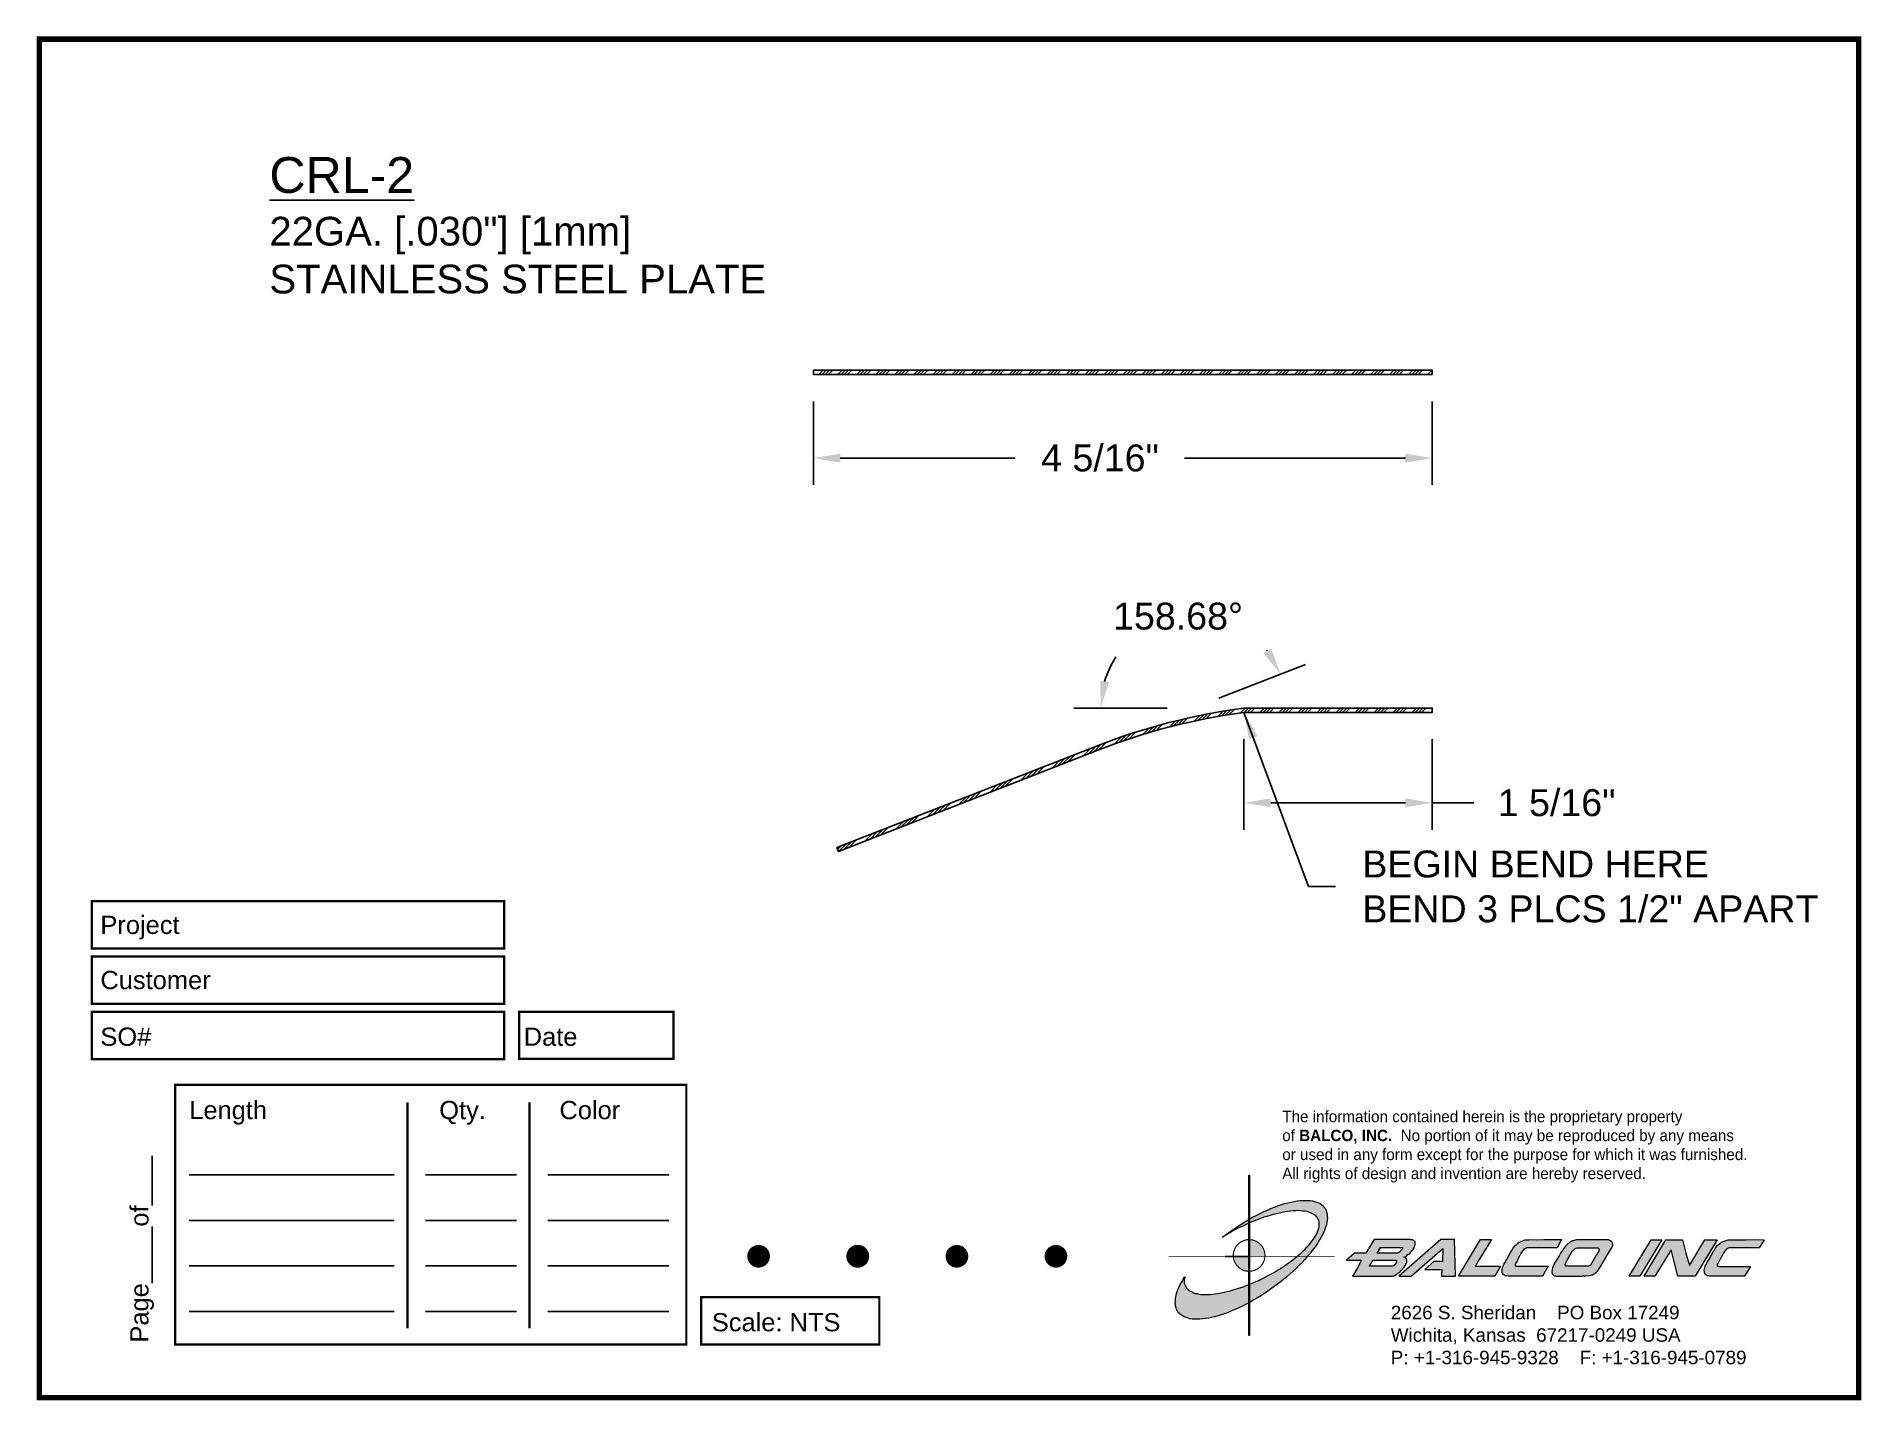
# Paper-space layout 'Breakout' of a CAD drawing. Header units: inches. Extents: x 0 to 10, y 0 to 7.5.
# The model-space entities are those that its viewports show. They can reach past a viewport. Long polylines and large blocks are cut down to what shows.
import ezdxf

# ---------------------------------------------------------------- set-up
doc = ezdxf.new("R2010")
doc.units = ezdxf.units.IN
doc.header["$MEASUREMENT"] = 0
for name, color, linetype in [('Border', 7, 'Continuous'), ('Dimensions', 3, 'Continuous'), ('Metals', 7, 'Continuous'), ('Text', 2, 'Continuous')]:
    doc.layers.add(name, color=color, linetype=linetype)
doc.styles.add('Arial', font='arial.ttf')
doc.styles.add('Copyright', font='ERASDEMI.TTF')
doc.dimstyles.new('Arial', dxfattribs={"dimtxt": 0.1875, "dimasz": 0.1875, "dimexe": 0.1875, "dimexo": 0.1875, "dimgap": 0.1875, "dimtad": 0, "dimtih": 1, "dimtoh": 1, "dimdec": 4, "dimzin": 0, "dimdsep": 46, "dimlunit": 4, "dimtxsty": 'Arial', "dimcen": 0.09, "dimadec": 0, "dimazin": 0, "dimtfac": 1, "dimtdec": 4, "dimtofl": 0, "dimtmove": 0, "dimatfit": 3, "dimfxl": 0, "dimfrac": 2, "dimtolj": 1, "dimtzin": 0, "dimarcsym": 0})

# ---------------------------------------------------------------- blocks, each defined once
blk = doc.blocks.new('CADlogo')
h = blk.add_hatch(color=256)
h.paths.add_polyline_path([(0.918, 1.81), (0.909, 1.81), (0.909, 1.322), (0.918, 1.327)])
h.paths.add_polyline_path([(0.918, 1.285), (0.909, 1.281), (0.909, 1.1), (0.918, 1.1)])
h.paths.add_polyline_path([(0.918, 0.917), (0.909, 0.917), (0.909, 0.762), (0.909, 0.753), (0.91, 0.753), (0.918, 0.753)])
h.paths.add_polyline_path([(0.918, 1.091), (0.918, 1.1), (0.91, 1.1), (0.909, 1.1), (0.909, 0.917), (0.918, 0.917), (0.918, 0.919), (0.915, 0.919)])
h.paths.add_polyline_path([(0.918, 0.412), (0.909, 0.407), (0.909, 0.049), (0.918, 0.049)])
h.paths.add_polyline_path([(0.918, 0.753), (0.909, 0.753), (0.909, 0.606), (0.918, 0.609)])
h.paths.add_polyline_path([(0.918, 0.609), (0.909, 0.606), (0.909, 0.407), (0.918, 0.412)])
h.paths.add_polyline_path([(0.918, 1.327), (0.909, 1.322), (0.909, 1.281), (0.918, 1.285)])
h = blk.add_hatch(color=175)
h.paths.add_polyline_path([(0.574, 0.51), (0.543, 0.506), (0.514, 0.502), (0.487, 0.499), (0.459, 0.499), (0.432, 0.497), (0.406, 0.499), (0.382, 0.5), (0.36, 0.502), (0.338, 0.508), (0.318, 0.511), (0.298, 0.519), (0.282, 0.526), (0.265, 0.533), (0.252, 0.543), (0.24, 0.553), (0.234, 0.559), (0.229, 0.564), (0.22, 0.577), (0.212, 0.592), (0.205, 0.607), (0.203, 0.616), (0.201, 0.627), (0.199, 0.643), (0.201, 0.66), (0.201, 0.671), (0.205, 0.682), (0.207, 0.694), (0.19, 0.667), (0.176, 0.641), (0.161, 0.616), (0.148, 0.59), (0.137, 0.566), (0.128, 0.543), (0.119, 0.519), (0.113, 0.495), (0.108, 0.473), (0.104, 0.451), (0.103, 0.44), (0.103, 0.429), (0.101, 0.409), (0.103, 0.391), (0.104, 0.38), (0.106, 0.371), (0.11, 0.352), (0.115, 0.336), (0.124, 0.318), (0.13, 0.31), (0.135, 0.301), (0.143, 0.294), (0.15, 0.286), (0.165, 0.274), (0.181, 0.263), (0.199, 0.254), (0.22, 0.244), (0.242, 0.237), (0.263, 0.232), (0.289, 0.228), (0.315, 0.226), (0.342, 0.226), (0.371, 0.226), (0.402, 0.23), (0.434, 0.233), (0.467, 0.239), (0.499, 0.246), (0.534, 0.254), (0.571, 0.263), (0.606, 0.275), (0.644, 0.286), (0.682, 0.301), (0.721, 0.318), (0.759, 0.334), (0.799, 0.352), (0.841, 0.371), (0.882, 0.393), (0.909, 0.407), (0.909, 0.606), (0.884, 0.596), (0.847, 0.583), (0.81, 0.57), (0.774, 0.559), (0.739, 0.548), (0.704, 0.537), (0.671, 0.53), (0.638, 0.522), (0.606, 0.515)])
h.paths.add_polyline_path([(1.18, 0.738), (1.109, 0.698), (1.034, 0.661), (0.957, 0.627), (0.918, 0.609), (0.918, 0.412), (0.924, 0.414), (0.964, 0.438), (1.006, 0.462), (1.05, 0.489), (1.092, 0.517), (1.134, 0.544), (1.174, 0.574), (1.215, 0.603), (1.253, 0.634), (1.291, 0.663), (1.328, 0.694), (1.365, 0.725), (1.399, 0.757), (1.432, 0.788), (1.463, 0.819), (1.494, 0.85), (1.524, 0.883), (1.554, 0.917), (1.44, 0.917), (1.429, 0.908), (1.401, 0.886), (1.374, 0.864), (1.343, 0.842), (1.312, 0.822), (1.28, 0.8), (1.248, 0.778), (1.215, 0.758)])
h.paths.add_polyline_path([(1.769, 1.382), (1.767, 1.393), (1.763, 1.404), (1.758, 1.422), (1.749, 1.441), (1.743, 1.45), (1.738, 1.457), (1.73, 1.464), (1.725, 1.472), (1.709, 1.485), (1.692, 1.496), (1.674, 1.506), (1.654, 1.514), (1.632, 1.521), (1.61, 1.527), (1.584, 1.53), (1.559, 1.532), (1.531, 1.532), (1.502, 1.532), (1.471, 1.53), (1.44, 1.527), (1.407, 1.521), (1.374, 1.514), (1.339, 1.505), (1.304, 1.496), (1.268, 1.485), (1.229, 1.472), (1.191, 1.457), (1.152, 1.442), (1.114, 1.426), (1.074, 1.408), (1.034, 1.388), (0.991, 1.367), (0.951, 1.346), (0.918, 1.327), (0.918, 1.285), (0.926, 1.289), (0.964, 1.305), (1.001, 1.32), (1.037, 1.333), (1.074, 1.346), (1.109, 1.356), (1.143, 1.367), (1.178, 1.378), (1.213, 1.386), (1.246, 1.393), (1.277, 1.4), (1.31, 1.406), (1.339, 1.41), (1.368, 1.413), (1.398, 1.417), (1.425, 1.417), (1.452, 1.419), (1.476, 1.417), (1.502, 1.415), (1.524, 1.413), (1.546, 1.408), (1.566, 1.404), (1.584, 1.397), (1.602, 1.389), (1.617, 1.382), (1.632, 1.373), (1.644, 1.362), (1.65, 1.356), (1.655, 1.351), (1.665, 1.338), (1.672, 1.325), (1.677, 1.309), (1.681, 1.294), (1.683, 1.278), (1.683, 1.261), (1.683, 1.252), (1.681, 1.243), (1.677, 1.225), (1.672, 1.207), (1.665, 1.186), (1.655, 1.166), (1.644, 1.146), (1.632, 1.126), (1.619, 1.106), (1.602, 1.084), (1.586, 1.062), (1.568, 1.04), (1.548, 1.018), (1.527, 0.996), (1.504, 0.974), (1.48, 0.952), (1.456, 0.93), (1.44, 0.917), (1.554, 0.917), (1.579, 0.945), (1.602, 0.976), (1.626, 1.007), (1.648, 1.038), (1.668, 1.067), (1.687, 1.097), (1.703, 1.128), (1.719, 1.155), (1.732, 1.185), (1.743, 1.212), (1.752, 1.239), (1.758, 1.252), (1.762, 1.265), (1.767, 1.291), (1.771, 1.314), (1.771, 1.327), (1.773, 1.338), (1.771, 1.362), (1.771, 1.373)])
h.paths.add_polyline_path([(0.867, 1.296), (0.825, 1.271), (0.781, 1.243), (0.741, 1.214), (0.701, 1.186), (0.66, 1.157), (0.622, 1.128), (0.675, 1.161), (0.732, 1.194), (0.79, 1.225), (0.82, 1.239), (0.851, 1.254), (0.909, 1.281), (0.909, 1.322)])
h = blk.add_hatch(color=256)
h.paths.add_polyline_path([(1.074, 0.991), (1.07, 1.001), (1.065, 1.011), (1.059, 1.021), (1.053, 1.03), (1.046, 1.038), (1.039, 1.047), (1.031, 1.054), (1.022, 1.062), (1.014, 1.068), (1.004, 1.074), (0.995, 1.08), (0.985, 1.085), (0.975, 1.089), (0.964, 1.093), (0.954, 1.096), (0.943, 1.098), (0.932, 1.099), (0.921, 1.1), (0.918, 1.1), (0.918, 0.917), (0.94, 0.917), (1.086, 0.917), (1.087, 0.927), (1.086, 0.938), (1.085, 0.949), (1.083, 0.96), (1.081, 0.97), (1.078, 0.981)])
h.paths.add_polyline_path([(0.909, 0.917), (0.739, 0.917), (0.74, 0.91), (0.741, 0.899), (0.743, 0.888), (0.746, 0.878), (0.75, 0.867), (0.754, 0.857), (0.758, 0.847), (0.764, 0.837), (0.77, 0.828), (0.776, 0.819), (0.783, 0.811), (0.791, 0.803), (0.799, 0.795), (0.808, 0.788), (0.817, 0.782), (0.826, 0.776), (0.836, 0.771), (0.846, 0.766), (0.856, 0.762), (0.867, 0.759), (0.877, 0.757), (0.888, 0.755), (0.899, 0.753), (0.909, 0.753)])
h.paths.add_polyline_path([(0.918, 1.1), (0.91, 1.1), (0.909, 1.1), (0.909, 0.917), (0.918, 0.917)])
h = blk.add_hatch(color=256)
h.paths.add_polyline_path([(2.148, 0.874), (2.098, 0.784), (2.049, 0.7), (2.484, 0.7), (2.491, 0.702), (2.501, 0.703), (2.508, 0.705), (2.512, 0.707), (2.517, 0.711), (2.532, 0.72), (2.546, 0.729), (2.554, 0.735), (2.563, 0.74), (2.572, 0.747), (2.581, 0.757), (2.59, 0.768), (2.599, 0.777), (2.616, 0.799), (2.623, 0.811), (2.63, 0.822), (2.636, 0.833), (2.641, 0.844), (2.645, 0.855), (2.647, 0.864), (2.647, 0.879), (2.645, 0.883), (2.641, 0.886), (2.638, 0.892), (2.629, 0.899), (2.619, 0.905), (2.612, 0.91), (2.64, 0.921), (2.658, 0.936), (2.669, 0.943), (2.678, 0.95), (2.694, 0.967), (2.702, 0.976), (2.709, 0.985), (2.716, 0.994), (2.722, 1.005), (2.727, 1.014), (2.731, 1.025), (2.735, 1.038), (2.736, 1.049), (2.738, 1.062), (2.738, 1.073), (2.733, 1.082), (2.727, 1.088), (2.72, 1.093), (2.713, 1.097), (2.704, 1.099), (2.694, 1.1), (2.685, 1.102), (2.674, 1.102), (2.285, 1.102), (2.195, 0.952), (2.069, 0.952), (1.981, 0.874)])
h.paths.add_polyline_path([(2.274, 0.874), (2.53, 0.874), (2.534, 0.865), (2.532, 0.852), (2.524, 0.841), (2.515, 0.828), (2.505, 0.815), (2.493, 0.81), (2.49, 0.808), (2.235, 0.808)], flags=16)
h.paths.add_polyline_path([(2.321, 0.952), (2.356, 1.014), (2.587, 1.014), (2.592, 1.014), (2.597, 1.014), (2.597, 1.003), (2.59, 0.991), (2.583, 0.98), (2.569, 0.966), (2.555, 0.958), (2.546, 0.952), (2.535, 0.952)], flags=16)
h.paths.add_polyline_path([(3.04, 1.002), (3.036, 0.859), (2.941, 0.859), (2.844, 0.773), (3.031, 0.773), (3.027, 0.7), (3.181, 0.7), (3.168, 1.102), (3.02, 1.102), (2.557, 0.7), (2.694, 0.7)])
h.paths.add_polyline_path([(3.214, 0.7), (3.611, 0.7), (3.675, 0.808), (3.397, 0.808), (3.441, 0.881), (3.483, 0.952), (3.574, 1.102), (3.454, 1.102)])
h.paths.add_polyline_path([(3.788, 0.965), (3.766, 0.927), (3.743, 0.885), (3.721, 0.846), (3.71, 0.83), (3.702, 0.811), (3.697, 0.795), (3.693, 0.778), (3.691, 0.769), (3.691, 0.76), (3.691, 0.749), (3.693, 0.74), (3.7, 0.727), (3.708, 0.716), (3.711, 0.714), (3.724, 0.705), (3.733, 0.702), (3.744, 0.702), (3.757, 0.7), (3.774, 0.7), (4.134, 0.7), (4.196, 0.808), (3.854, 0.808), (3.841, 0.808), (3.833, 0.816), (3.836, 0.826), (3.843, 0.841), (3.856, 0.864), (3.869, 0.892), (3.883, 0.921), (3.898, 0.949), (3.914, 0.972), (3.924, 0.983), (3.931, 0.992), (3.943, 1.002), (3.954, 1.008), (3.969, 1.011), (4.297, 1.011), (4.346, 1.102), (4.238, 1.102), (4.15, 1.102), (4.075, 1.1), (3.997, 1.102), (3.982, 1.1), (3.968, 1.1), (3.955, 1.099), (3.942, 1.097), (3.92, 1.089), (3.9, 1.082), (3.889, 1.078), (3.88, 1.073), (3.863, 1.062), (3.849, 1.049), (3.834, 1.035), (3.821, 1.018), (3.81, 1.002), (3.799, 0.983)])
h.paths.add_polyline_path([(4.509, 1.097), (4.496, 1.095), (4.485, 1.093), (4.476, 1.089), (4.465, 1.086), (4.447, 1.077), (4.43, 1.066), (4.421, 1.06), (4.414, 1.055), (4.399, 1.04), (4.386, 1.025), (4.372, 1.011), (4.361, 0.994), (4.35, 0.976), (4.337, 0.96), (4.317, 0.923), (4.297, 0.888), (4.275, 0.855), (4.26, 0.828), (4.255, 0.813), (4.247, 0.799), (4.244, 0.784), (4.242, 0.777), (4.24, 0.769), (4.238, 0.753), (4.238, 0.735), (4.246, 0.722), (4.251, 0.714), (4.253, 0.713), (4.257, 0.711), (4.262, 0.705), (4.269, 0.703), (4.278, 0.702), (4.289, 0.7), (4.564, 0.7), (4.571, 0.7), (4.584, 0.702), (4.613, 0.703), (4.648, 0.707), (4.664, 0.709), (4.677, 0.713), (4.686, 0.716), (4.694, 0.722), (4.705, 0.727), (4.717, 0.735), (4.73, 0.744), (4.741, 0.755), (4.752, 0.769), (4.781, 0.815), (4.833, 0.903), (4.906, 1.025), (4.908, 1.035), (4.908, 1.046), (4.906, 1.051), (4.906, 1.057), (4.9, 1.069), (4.893, 1.08), (4.889, 1.082), (4.888, 1.086), (4.88, 1.089), (4.873, 1.093), (4.866, 1.097), (4.856, 1.1), (4.846, 1.1), (4.844, 1.1), (4.73, 1.1), (4.626, 1.1), (4.58, 1.1), (4.542, 1.099), (4.524, 1.099)])
h.paths.add_polyline_path([(4.527, 1.011), (4.54, 1.011), (4.745, 1.011), (4.752, 1.003), (4.758, 0.998), (4.758, 0.985), (4.756, 0.98), (4.754, 0.974), (4.749, 0.965), (4.743, 0.956), (4.734, 0.941), (4.663, 0.821), (4.648, 0.812), (4.639, 0.81), (4.633, 0.808), (4.622, 0.808), (4.61, 0.808), (4.416, 0.808), (4.398, 0.808), (4.39, 0.813), (4.387, 0.813), (4.385, 0.819), (4.378, 0.825), (4.385, 0.832), (4.408, 0.877), (4.428, 0.914), (4.447, 0.945), (4.454, 0.96), (4.461, 0.971), (4.474, 0.986), (4.487, 0.996), (4.496, 1.002), (4.508, 1.009), (4.516, 1.009)], flags=16)
h.paths.add_polyline_path([(5.089, 0.698), (5.206, 0.698), (5.445, 1.1), (5.33, 1.099)])
h.paths.add_polyline_path([(5.489, 1.099), (5.252, 0.698), (5.37, 0.698), (5.548, 0.987), (5.621, 0.698), (5.811, 0.698), (6.055, 1.099), (5.919, 1.1), (5.749, 0.817), (5.709, 0.954), (5.691, 1.024), (5.672, 1.099)])
h.paths.add_polyline_path([(6.086, 1.06), (6.069, 1.047), (6.056, 1.035), (6.044, 1.018), (6.031, 1.002), (6.02, 0.983), (6.009, 0.965), (5.987, 0.925), (5.965, 0.885), (5.941, 0.846), (5.932, 0.828), (5.923, 0.811), (5.917, 0.795), (5.914, 0.778), (5.912, 0.769), (5.912, 0.758), (5.914, 0.749), (5.916, 0.738), (5.921, 0.725), (5.928, 0.716), (5.936, 0.709), (5.945, 0.705), (5.954, 0.702), (5.965, 0.7), (5.98, 0.7), (5.994, 0.7), (6.355, 0.7), (6.419, 0.806), (6.073, 0.806), (6.056, 0.811), (6.056, 0.821), (6.056, 0.826), (6.064, 0.841), (6.077, 0.864), (6.089, 0.892), (6.104, 0.919), (6.119, 0.947), (6.135, 0.972), (6.144, 0.983), (6.153, 0.992), (6.163, 1), (6.166, 1.003), (6.172, 1.005), (6.178, 1.008), (6.19, 1.011), (6.517, 1.011), (6.569, 1.1), (6.459, 1.102), (6.373, 1.1), (6.296, 1.1), (6.217, 1.1), (6.203, 1.1), (6.19, 1.099), (6.175, 1.099), (6.164, 1.095), (6.141, 1.089), (6.12, 1.082), (6.111, 1.077), (6.102, 1.073)])
blk.add_hatch(color=256).paths.add_polyline_path([(0.918, 0.609), (0.909, 0.606), (0.909, 0.407), (0.918, 0.412)])
for q in [(0.65, 0.917), (0.909, 0.648)]:
    blk.add_line((0.909, 0.917), q)
at = {"color": 7, "lineweight": 0}
for points in [[(0.909, 1.81), (0.918, 1.81), (0.918, 0.049), (0.909, 0.049), (0.909, 1.81)], [(2.738, 1.073), (2.733, 1.082), (2.727, 1.088), (2.72, 1.093), (2.713, 1.097), (2.704, 1.099), (2.694, 1.1), (2.685, 1.102), (2.674, 1.102), (2.285, 1.102), (2.195, 0.952), (2.069, 0.952), (1.981, 0.874), (2.148, 0.874), (2.098, 0.784), (2.049, 0.7), (2.484, 0.7), (2.491, 0.702), (2.501, 0.703), (2.508, 0.705), (2.512, 0.707), (2.517, 0.711), (2.532, 0.72), (2.546, 0.729), (2.554, 0.735), (2.563, 0.74), (2.572, 0.747), (2.581, 0.757), (2.59, 0.768), (2.599, 0.777), (2.616, 0.799), (2.623, 0.811), (2.63, 0.822), (2.636, 0.833), (2.641, 0.844), (2.645, 0.855), (2.647, 0.864), (2.647, 0.874), (2.647, 0.879), (2.645, 0.883), (2.641, 0.886), (2.638, 0.892), (2.629, 0.899), (2.619, 0.905), (2.612, 0.91), (2.64, 0.921), (2.658, 0.936), (2.669, 0.943), (2.678, 0.95), (2.694, 0.967), (2.702, 0.976), (2.709, 0.985), (2.716, 0.994), (2.722, 1.005), (2.727, 1.014), (2.731, 1.025), (2.735, 1.038), (2.736, 1.049), (2.738, 1.062), (2.738, 1.073), (2.738, 1.073)], [(2.587, 0.985), (2.583, 0.98), (2.572, 0.969), (2.565, 0.963), (2.555, 0.958), (2.546, 0.952), (2.535, 0.952), (2.321, 0.952), (2.356, 1.014), (2.587, 1.014), (2.592, 1.014), (2.594, 1.014), (2.596, 1.013), (2.597, 1.011), (2.597, 1.005), (2.596, 1), (2.59, 0.991), (2.587, 0.985), (2.587, 0.985)], [(3.027, 0.7), (3.181, 0.7), (3.168, 1.102), (3.02, 1.102), (2.557, 0.7), (2.694, 0.7), (3.04, 1.002), (3.036, 0.859), (3.038, 0.859), (2.941, 0.859), (2.844, 0.773), (3.031, 0.773), (3.027, 0.7), (3.027, 0.7)], [(3.214, 0.7), (3.454, 1.102), (3.574, 1.102), (3.483, 0.952), (3.441, 0.881), (3.397, 0.808), (3.675, 0.808), (3.611, 0.7), (3.214, 0.7), (3.214, 0.7)], [(3.969, 1.011), (3.96, 1.009), (3.955, 1.007), (3.949, 1.005), (3.946, 1.003), (3.94, 1), (3.931, 0.992), (3.924, 0.983), (3.914, 0.972), (3.898, 0.949), (3.883, 0.921), (3.869, 0.892), (3.856, 0.864), (3.843, 0.841), (3.836, 0.826), (3.834, 0.821), (3.834, 0.817), (3.836, 0.813), (3.839, 0.81), (3.847, 0.808), (3.854, 0.808), (4.196, 0.808), (4.134, 0.7), (3.774, 0.7), (3.757, 0.7), (3.744, 0.702), (3.733, 0.702), (3.724, 0.705), (3.715, 0.711), (3.711, 0.713), (3.708, 0.716), (3.7, 0.727), (3.693, 0.74), (3.691, 0.749), (3.691, 0.76), (3.691, 0.769), (3.693, 0.778), (3.697, 0.795), (3.702, 0.811), (3.71, 0.83), (3.721, 0.846), (3.743, 0.885), (3.766, 0.927), (3.788, 0.965), (3.799, 0.983), (3.81, 1.002), (3.821, 1.018), (3.834, 1.035), (3.849, 1.049), (3.863, 1.062), (3.88, 1.073), (3.889, 1.078), (3.9, 1.082), (3.92, 1.089), (3.942, 1.097), (3.955, 1.099), (3.968, 1.1), (3.982, 1.1), (3.997, 1.102), (4.075, 1.1), (4.15, 1.102), (4.238, 1.102), (4.346, 1.102), (4.297, 1.011), (3.969, 1.011), (3.969, 1.011)], [(4.846, 1.1), (4.844, 1.1), (4.73, 1.1), (4.626, 1.1), (4.58, 1.1), (4.542, 1.099), (4.524, 1.099), (4.509, 1.097), (4.496, 1.095), (4.485, 1.093), (4.476, 1.089), (4.465, 1.086), (4.447, 1.077), (4.43, 1.066), (4.421, 1.06), (4.414, 1.055), (4.399, 1.04), (4.386, 1.025), (4.372, 1.011), (4.361, 0.994), (4.35, 0.976), (4.337, 0.96), (4.317, 0.923), (4.297, 0.888), (4.275, 0.855), (4.26, 0.828), (4.255, 0.813), (4.247, 0.799), (4.244, 0.784), (4.242, 0.777), (4.24, 0.769), (4.238, 0.753), (4.238, 0.735), (4.246, 0.722), (4.251, 0.714), (4.253, 0.713), (4.257, 0.711), (4.262, 0.705), (4.269, 0.703), (4.278, 0.702), (4.289, 0.7), (4.564, 0.7), (4.571, 0.7), (4.584, 0.702), (4.613, 0.703), (4.648, 0.707), (4.664, 0.709), (4.677, 0.713), (4.686, 0.716), (4.694, 0.722), (4.705, 0.727), (4.717, 0.735), (4.73, 0.744), (4.741, 0.755), (4.752, 0.769), (4.781, 0.815), (4.833, 0.903), (4.906, 1.025), (4.908, 1.035), (4.908, 1.046), (4.906, 1.051), (4.906, 1.057), (4.9, 1.069), (4.897, 1.075), (4.893, 1.08), (4.889, 1.082), (4.888, 1.086), (4.88, 1.089), (4.873, 1.093), (4.866, 1.097), (4.856, 1.1), (4.846, 1.1), (4.846, 1.1)], [(4.734, 0.941), (4.663, 0.821), (4.653, 0.815), (4.646, 0.811), (4.639, 0.81), (4.633, 0.808), (4.622, 0.808), (4.61, 0.808), (4.416, 0.808), (4.403, 0.808), (4.396, 0.81), (4.39, 0.813), (4.388, 0.813), (4.386, 0.815), (4.385, 0.819), (4.383, 0.821), (4.383, 0.826), (4.383, 0.83), (4.385, 0.832), (4.408, 0.877), (4.428, 0.914), (4.447, 0.945), (4.454, 0.96), (4.461, 0.971), (4.471, 0.982), (4.478, 0.989), (4.487, 0.996), (4.496, 1.002), (4.505, 1.007), (4.511, 1.009), (4.516, 1.009), (4.527, 1.011), (4.54, 1.011), (4.743, 1.011), (4.749, 1.007), (4.752, 1.003), (4.756, 1), (4.758, 0.994), (4.758, 0.985), (4.756, 0.98), (4.754, 0.974), (4.749, 0.965), (4.743, 0.956), (4.734, 0.941), (4.734, 0.941)], [(5.089, 0.698), (5.33, 1.099), (5.445, 1.1), (5.206, 0.698), (5.091, 0.698), (5.089, 0.698), (5.089, 0.698)], [(5.811, 0.698), (5.621, 0.698), (5.548, 0.987), (5.37, 0.698), (5.252, 0.698), (5.489, 1.099), (5.672, 1.099), (5.691, 1.024), (5.709, 0.954), (5.749, 0.817), (5.919, 1.1), (6.055, 1.099), (5.811, 0.698), (5.811, 0.698)], [(6.19, 1.011), (6.181, 1.009), (6.175, 1.007), (6.172, 1.005), (6.166, 1.003), (6.163, 1), (6.153, 0.992), (6.144, 0.983), (6.135, 0.972), (6.119, 0.947), (6.104, 0.919), (6.089, 0.892), (6.077, 0.864), (6.064, 0.841), (6.056, 0.826), (6.056, 0.821), (6.056, 0.815), (6.058, 0.811), (6.062, 0.81), (6.067, 0.808), (6.077, 0.806), (6.419, 0.806), (6.355, 0.7), (5.994, 0.7), (5.98, 0.7), (5.965, 0.7), (5.954, 0.702), (5.945, 0.705), (5.936, 0.709), (5.932, 0.713), (5.928, 0.716), (5.921, 0.725), (5.916, 0.738), (5.914, 0.749), (5.912, 0.758), (5.912, 0.769), (5.914, 0.778), (5.917, 0.795), (5.923, 0.811), (5.932, 0.828), (5.941, 0.846), (5.965, 0.885), (5.987, 0.925), (6.009, 0.965), (6.02, 0.983), (6.031, 1.002), (6.044, 1.018), (6.056, 1.035), (6.069, 1.047), (6.086, 1.06), (6.102, 1.073), (6.111, 1.077), (6.12, 1.082), (6.141, 1.089), (6.164, 1.095), (6.175, 1.099), (6.19, 1.099), (6.203, 1.1), (6.217, 1.1), (6.296, 1.1), (6.373, 1.1), (6.459, 1.102), (6.569, 1.1), (6.517, 1.011), (6.19, 1.011), (6.19, 1.011)], [(2.484, 0.808), (2.235, 0.808), (2.274, 0.874), (2.524, 0.874), (2.53, 0.872), (2.532, 0.87), (2.533, 0.866), (2.533, 0.863), (2.532, 0.852), (2.524, 0.841), (2.515, 0.828), (2.506, 0.817), (2.501, 0.813), (2.493, 0.81), (2.49, 0.808), (2.486, 0.808), (2.484, 0.808), (2.484, 0.808)]]:
    blk.add_lwpolyline(points, dxfattribs=at)
at = {"color": 175, "lineweight": 0}
blk.add_lwpolyline([(1.758, 1.422), (1.763, 1.404), (1.767, 1.393), (1.769, 1.382), (1.771, 1.373), (1.771, 1.362), (1.773, 1.338), (1.771, 1.327), (1.771, 1.314), (1.767, 1.291), (1.762, 1.265), (1.758, 1.252), (1.752, 1.239), (1.743, 1.212), (1.732, 1.185), (1.719, 1.155), (1.703, 1.128), (1.687, 1.097), (1.668, 1.067), (1.648, 1.038), (1.626, 1.007), (1.602, 0.976), (1.579, 0.945), (1.551, 0.914), (1.524, 0.883), (1.494, 0.85), (1.463, 0.819), (1.432, 0.788), (1.399, 0.757), (1.365, 0.725), (1.328, 0.694), (1.291, 0.663), (1.253, 0.634), (1.215, 0.603), (1.174, 0.574), (1.134, 0.544), (1.092, 0.517), (1.05, 0.489), (1.006, 0.462), (0.964, 0.438), (0.924, 0.414), (0.882, 0.393), (0.841, 0.371), (0.799, 0.352), (0.759, 0.334), (0.721, 0.318), (0.682, 0.301), (0.644, 0.286), (0.606, 0.275), (0.571, 0.263), (0.534, 0.254), (0.499, 0.246), (0.467, 0.239), (0.434, 0.233), (0.402, 0.23), (0.371, 0.226), (0.342, 0.226), (0.315, 0.226), (0.289, 0.228), (0.263, 0.232), (0.242, 0.237), (0.22, 0.244), (0.199, 0.254), (0.181, 0.263), (0.165, 0.274), (0.15, 0.286), (0.143, 0.294), (0.135, 0.301), (0.13, 0.31), (0.124, 0.318), (0.115, 0.336), (0.11, 0.352), (0.106, 0.371), (0.104, 0.38), (0.103, 0.391), (0.101, 0.409), (0.103, 0.429), (0.103, 0.44), (0.104, 0.451), (0.108, 0.473), (0.113, 0.495), (0.119, 0.519), (0.128, 0.543), (0.137, 0.566), (0.148, 0.59), (0.161, 0.616), (0.176, 0.641), (0.19, 0.667), (0.207, 0.694), (0.205, 0.682), (0.201, 0.671), (0.201, 0.66), (0.199, 0.649), (0.199, 0.638), (0.201, 0.627), (0.203, 0.616), (0.205, 0.607), (0.212, 0.592), (0.22, 0.577), (0.229, 0.564), (0.234, 0.559), (0.24, 0.553), (0.252, 0.543), (0.265, 0.533), (0.282, 0.526), (0.298, 0.519), (0.318, 0.511), (0.338, 0.508), (0.36, 0.502), (0.382, 0.5), (0.406, 0.499), (0.432, 0.497), (0.459, 0.499), (0.487, 0.499), (0.514, 0.502), (0.543, 0.506), (0.574, 0.51), (0.606, 0.515), (0.638, 0.522), (0.671, 0.53), (0.704, 0.537), (0.739, 0.548), (0.774, 0.559), (0.81, 0.57), (0.847, 0.583), (0.884, 0.596), (0.92, 0.61), (0.957, 0.627), (1.034, 0.661), (1.109, 0.698), (1.18, 0.738), (1.215, 0.758), (1.248, 0.778), (1.28, 0.8), (1.312, 0.822), (1.343, 0.842), (1.374, 0.864), (1.401, 0.886), (1.429, 0.908), (1.456, 0.93), (1.48, 0.952), (1.504, 0.974), (1.527, 0.996), (1.548, 1.018), (1.568, 1.04), (1.586, 1.062), (1.602, 1.084), (1.619, 1.106), (1.632, 1.126), (1.644, 1.146), (1.655, 1.166), (1.665, 1.186), (1.672, 1.207), (1.677, 1.225), (1.681, 1.243), (1.683, 1.252), (1.683, 1.261), (1.683, 1.278), (1.681, 1.294), (1.677, 1.309), (1.672, 1.325), (1.665, 1.338), (1.655, 1.351), (1.65, 1.356), (1.644, 1.362), (1.632, 1.373), (1.617, 1.382), (1.602, 1.389), (1.584, 1.397), (1.566, 1.404), (1.546, 1.408), (1.524, 1.413), (1.502, 1.415), (1.476, 1.417), (1.452, 1.419), (1.425, 1.417), (1.398, 1.417), (1.368, 1.413), (1.339, 1.41), (1.31, 1.406), (1.277, 1.4), (1.246, 1.393), (1.213, 1.386), (1.178, 1.378), (1.143, 1.367), (1.109, 1.356), (1.074, 1.346), (1.037, 1.333), (1.001, 1.32), (0.964, 1.305), (0.926, 1.289), (0.851, 1.254), (0.82, 1.239), (0.79, 1.225), (0.732, 1.194), (0.675, 1.161), (0.622, 1.128), (0.66, 1.157), (0.701, 1.186), (0.741, 1.214), (0.781, 1.243), (0.825, 1.271), (0.867, 1.296), (0.909, 1.322), (0.951, 1.346), (0.991, 1.367), (1.034, 1.388), (1.074, 1.408), (1.114, 1.426), (1.152, 1.442), (1.191, 1.457), (1.229, 1.472), (1.268, 1.485), (1.304, 1.496), (1.339, 1.505), (1.374, 1.514), (1.407, 1.521), (1.44, 1.527), (1.471, 1.53), (1.502, 1.532), (1.531, 1.532), (1.559, 1.532), (1.584, 1.53), (1.61, 1.527), (1.632, 1.521), (1.654, 1.514), (1.674, 1.506), (1.692, 1.496), (1.709, 1.485), (1.725, 1.472), (1.73, 1.464), (1.738, 1.457), (1.743, 1.45), (1.749, 1.441), (1.758, 1.422), (1.758, 1.422)], dxfattribs=at)
at = {"color": 7, "lineweight": 0, "const_width": 0.0128}
blk.add_lwpolyline([(1.087, 0.927), (1.086, 0.938), (1.085, 0.949), (1.083, 0.96), (1.081, 0.97), (1.078, 0.981), (1.074, 0.991), (1.07, 1.001), (1.065, 1.011), (1.059, 1.021), (1.053, 1.03), (1.046, 1.038), (1.039, 1.047), (1.031, 1.054), (1.022, 1.062), (1.014, 1.068), (1.004, 1.074), (0.995, 1.08), (0.985, 1.085), (0.975, 1.089), (0.964, 1.093), (0.954, 1.096), (0.943, 1.098), (0.932, 1.099), (0.921, 1.1), (0.91, 1.1), (0.899, 1.1), (0.888, 1.099), (0.877, 1.097), (0.867, 1.094), (0.856, 1.091), (0.846, 1.087), (0.836, 1.082), (0.826, 1.077), (0.817, 1.071), (0.808, 1.065), (0.799, 1.058), (0.791, 1.05), (0.783, 1.043), (0.776, 1.034), (0.77, 1.025), (0.764, 1.016), (0.758, 1.006), (0.754, 0.996), (0.75, 0.986), (0.746, 0.976), (0.743, 0.965), (0.741, 0.954), (0.74, 0.943), (0.739, 0.932), (0.739, 0.921), (0.74, 0.91), (0.741, 0.899), (0.743, 0.888), (0.746, 0.878), (0.75, 0.867), (0.754, 0.857), (0.758, 0.847), (0.764, 0.837), (0.77, 0.828), (0.776, 0.819), (0.783, 0.811), (0.791, 0.803), (0.799, 0.795), (0.808, 0.788), (0.817, 0.782), (0.826, 0.776), (0.836, 0.771), (0.846, 0.766), (0.856, 0.762), (0.867, 0.759), (0.877, 0.757), (0.888, 0.755), (0.899, 0.753), (0.91, 0.753), (0.921, 0.753), (0.932, 0.754), (0.943, 0.756), (0.954, 0.758), (0.964, 0.761), (0.975, 0.764), (0.985, 0.769), (0.995, 0.773), (1.004, 0.779), (1.014, 0.785), (1.022, 0.792), (1.031, 0.799), (1.039, 0.807), (1.046, 0.815), (1.053, 0.824), (1.059, 0.833), (1.065, 0.842), (1.07, 0.852), (1.074, 0.862), (1.078, 0.872), (1.081, 0.883), (1.083, 0.894), (1.085, 0.905), (1.086, 0.916), (1.087, 0.927)], dxfattribs=at)
at = {"color": 7, "lineweight": 0}
blk.add_lwpolyline([(1.853, 0.917, 0.0091, 0.0091, 0), (0.029, 0.917, 0.00366, 0.00366, 0), (0.029, 0.917, 0.00366, 0.00366, 0)], format="xyseb", dxfattribs=at)
blk = doc.blocks.new('ACADlogo')
blk.add_blockref('CADlogo', (-0.011, 7.152))
blk = doc.blocks.new('COPYRIGHTNOTE')
at = {"insert": (-3.166, 1.576), "char_height": 0.0625, "width": 50.295, "attachment_point": 1, "style": 'Copyright'}
blk.add_mtext('The information contained herein is the proprietary property\\Pof {\\fEras Bold ITC|b0|i0|c0|p34;BALCO, INC.}  No portion of it may be reproduced by any means\\Por used in any form except for the purpose for which it was furnished.\\PAll rights of design and invention are hereby reserved.', dxfattribs=at)
blk = doc.blocks.new('*D14')
at = {"layer": 'Defpoints', "color": 0}
for p in [(24.316, 1.573), (28.628, 1.573), (28.628, 0.99)]:
    blk.add_point(p, dxfattribs=at)
at = {"layer": 'Dimensions', "color": 0, "lineweight": -2}
for p, q in [((24.316, 1.385), (24.316, 0.803)), ((28.628, 1.385), (28.628, 0.803)), ((24.503, 0.99), (25.722, 0.99)), ((28.441, 0.99), (26.903, 0.99))]:
    blk.add_line(p, q, dxfattribs=at)
at = {"layer": 'Dimensions', "color": 0}
for points in [[(24.503, 1.021), (24.503, 0.959), (24.316, 0.99)], [(28.441, 1.021), (28.441, 0.959), (28.628, 0.99)]]:
    blk.add_solid(points, dxfattribs=at)
at = {"layer": 'Dimensions', "color": 0, "insert": (26.313, 0.99), "char_height": 0.1875, "attachment_point": 5, "style": 'Arial'}
blk.add_mtext('\\A1;4 5/16"', dxfattribs=at)
blk = doc.blocks.new('*D23')
at = {"layer": 'Defpoints', "color": 0}
for p in [(27.316, -0.782), (28.628, -0.782), (28.628, -1.412)]:
    blk.add_point(p, dxfattribs=at)
at = {"layer": 'Dimensions', "color": 0, "lineweight": -2}
for p, q in [((27.316, -0.969), (27.316, -1.599)), ((28.628, -0.969), (28.628, -1.599)), ((27.503, -1.412), (28.441, -1.412)), ((28.628, -1.412), (28.918, -1.412))]:
    blk.add_line(p, q, dxfattribs=at)
at = {"layer": 'Dimensions', "color": 0}
for points in [[(27.503, -1.381), (27.503, -1.443), (27.316, -1.412)], [(28.441, -1.381), (28.441, -1.443), (28.628, -1.412)]]:
    blk.add_solid(points, dxfattribs=at)
at = {"layer": 'Dimensions', "color": 0, "insert": (29.495, -1.412), "char_height": 0.1875, "attachment_point": 5, "style": 'Arial'}
blk.add_mtext('\\A1;1 5/16"', dxfattribs=at)
blk = doc.blocks.new('*D24')
at = {"layer": 'Defpoints', "color": 0}
for p in [(26.576, -0.234), (27.314, -0.752), (28.628, -0.752), (26.288, -1.017), (24.48, -1.722)]:
    blk.add_point(p, dxfattribs=at)
at = {"layer": 'Dimensions', "color": 0, "lineweight": -2}
for p, q in [((27.142, -0.683), (27.746, -0.447)), ((26.78, -0.752), (26.131, -0.752))]:
    blk.add_line(p, q, dxfattribs=at)
for start, end in [(37.9383, 38.5405), (146.7012, 163.3847)]:
    blk.add_arc((26.967, -0.752), 0.649, start, end, dxfattribs=at)
at = {"layer": 'Dimensions', "color": 0}
for points in [[(27.506, -0.337), (27.452, -0.368), (27.572, -0.516)], [(26.376, -0.571), (26.315, -0.562), (26.318, -0.752)]]:
    blk.add_solid(points, dxfattribs=at)
at = {"layer": 'Dimensions', "color": 0, "insert": (26.857, -0.112), "char_height": 0.1875, "attachment_point": 5, "style": 'Arial'}
blk.add_mtext('\\A1;158.68°', dxfattribs=at)

msp = doc.modelspace()

# ---------------------------------------------------------------- hatches: boundary and pattern name
at = {"layer": 'Metals'}
h = msp.add_hatch(dxfattribs=at)
h.set_pattern_fill('ANSI34', color=256, scale=0.125, style=0)
h.set_pattern_definition([(45, (0, 0.686055), (-0.06629126, 0.06629126), []), (45, (0.0221, 0.686055), (-0.06629126, 0.06629126), []), (45, (0.04419, 0.686055), (-0.06629126, 0.06629126), []), (45, (0.06629, 0.686055), (-0.06629126, 0.06629126), [])])
h.paths.add_polyline_path([(28.628268, 1.572779), (28.628268, 1.602779), (24.315768, 1.602779), (24.315768, 1.572779)])
h = msp.add_hatch(dxfattribs=at)
h.set_pattern_fill('ANSI34', color=256, scale=0.125, style=0)
h.set_pattern_definition([(45, (22.688595, -1.41065), (-0.0662913, 0.0662913), []), (45, (22.71069, -1.41065), (-0.0662913, 0.0662913), []), (45, (22.73279, -1.41065), (-0.0662913, 0.0662913), []), (45, (22.75489, -1.41065), (-0.0662913, 0.0662913), [])])
h.paths.add_polyline_path([(27.315993, -0.781609), (28.628268, -0.781609), (28.628268, -0.751609), (27.314063, -0.751609, 0.060398324), (26.287797, -1.016831), (24.480135, -1.722446), (24.490396, -1.750637), (26.298677, -1.04478, -0.060285089)])

# ---------------------------------------------------------------- linework, layer by layer
msp.add_lwpolyline([(28.628268, 1.572779), (24.315768, 1.572779), (24.315768, 1.602779), (28.628268, 1.602779)], close=True)
msp.add_lwpolyline([(27.315993, -0.781609, 0.060285089), (26.298677, -1.04478), (24.490396, -1.750637), (24.480135, -1.722446), (26.287797, -1.016831, -0.060398324), (27.314063, -0.751609), (28.628268, -0.751609), (28.628268, -0.781609), (27.315768, -0.781609)], format="xyb", dxfattribs=at)

# ---------------------------------------------------------------- texts
at = {"layer": 'Text', "insert": (20.524579, 3.088187), "char_height": 0.25, "width": 5.46875, "attachment_point": 1, "style": 'Arial'}
msp.add_mtext('{\\LCRL-2\\P\\H0.8x;\\l22GA. [.030"] [1mm]\\PSTAINLESS STEEL PLATE}', dxfattribs=at)
at = {"layer": 'Text', "insert": (28.14086, -1.995673), "char_height": 0.1875, "attachment_point": 4, "style": 'Arial'}
msp.add_mtext('BEGIN BEND HERE\\PBEND 3 PLCS 1/2" APART', dxfattribs=at)

# ---------------------------------------------------------------- dimensions: what is measured, and where the dimension line sits
at = {"layer": 'Dimensions'}
for base, p1, p2, picture, middle in [((28.628268, 0.990005), (24.315768, 1.572779), (28.628268, 1.572779), '*D14', (26.312768, 0.990005)), ((28.628268, -1.411833), (27.315715, -0.781646), (28.628268, -0.781609), '*D23', (29.495295, -1.411833))]:
    dim = msp.add_linear_dim(base=base, p1=p1, p2=p2, dimstyle='Arial', override={"dimdec": 5, "dimpost": '\\X'}, dxfattribs=at)
    dim.commit()
    dim.dimension.update_dxf_attribs({"geometry": picture, "text_midpoint": middle, "dimtype": 160})
dim = msp.add_angular_dim_2l(base=(26.575795, -0.234157), line1=((27.314063, -0.751609), (28.628268, -0.751609)), line2=((24.480135, -1.722446), (26.287797, -1.016831)), dimstyle='Arial', override={"dimdec": 5, "dimpost": '\\X', "dimadec": 2}, dxfattribs=at)
dim.commit()
dim.dimension.update_dxf_attribs({"geometry": '*D24', "text_midpoint": (26.857255, -0.11216), "dimtype": 162})

# ---------------------------------------------------------------- leaders
at = {"layer": 'Text', "annotation_type": 0, "has_hookline": 1, "hookline_direction": 0, "text_width": 3.154758}
msp.add_leader([(27.315993, -0.781609), (27.76586, -1.995673), (27.95336, -1.995673)], dimstyle='Arial', override={"dimgap": 0.1875, "dimtad": 0}, dxfattribs=at)

psp = doc.layouts.new('Breakout')

# ---------------------------------------------------------------- linework, layer by layer
at = {"layer": 'Border', "color": 253}
for p, q in [((0.823, 1.224), (1.95, 1.224)), ((2.122, 1.224), (2.622, 1.224)), ((2.794, 1.224), (3.457, 1.224)), ((0.823, 0.974), (1.95, 0.974)), ((2.122, 0.974), (2.622, 0.974)), ((2.794, 0.974), (3.457, 0.974)), ((0.823, 0.724), (1.95, 0.724)), ((2.122, 0.724), (2.622, 0.724)), ((2.794, 0.724), (3.457, 0.724)), ((0.823, 0.474), (1.95, 0.474)), ((2.122, 0.474), (2.622, 0.474)), ((2.794, 0.474), (3.457, 0.474))]:
    psp.add_line(p, q, dxfattribs=at)
at = {"layer": 'Border'}
for points, const_width in [([(0, 7.461), (9.993, 7.461), (9.993, 0), (0, 0)], 0.03), ([(0.289, 2.727), (2.554, 2.727), (2.554, 2.467), (0.289, 2.467)], 0.0125), ([(0.289, 2.423), (2.554, 2.423), (2.554, 2.164), (0.289, 2.164)], 0.0125), ([(0.289, 2.12), (2.554, 2.12), (2.554, 1.86), (0.289, 1.86)], 0.0125), ([(2.636, 1.861), (2.636, 2.12), (3.484, 2.12), (3.484, 1.861)], 0.0125), ([(3.554, 0.292), (0.747, 0.292), (0.747, 1.718), (3.554, 1.718)], 0.0125), ([(3.635, 0.552), (4.614, 0.552), (4.614, 0.293), (3.635, 0.293)], 0.0125)]:
    psp.add_lwpolyline(points, close=True, dxfattribs=dict(at, const_width=const_width))
at = {"layer": 'Border', "const_width": 0.0125}
for points in [[(2.022, 1.623), (2.022, 0.382)], [(2.693, 1.623), (2.693, 0.382)]]:
    psp.add_lwpolyline(points, dxfattribs=at)
at = {"layer": 'Border', "color": 175, "const_width": 0.0625}
for points in [[(3.92, 0.777, 1), (3.982, 0.777, 1)], [(4.464, 0.777, 1), (4.527, 0.777, 1)], [(5.009, 0.777, 1), (5.071, 0.777, 1)], [(5.553, 0.777, 1), (5.615, 0.777, 1)]]:
    psp.add_lwpolyline(points, format="xyb", close=True, dxfattribs=at)

# ---------------------------------------------------------------- block references
psp.add_blockref('COPYRIGHTNOTE', (9.993, 0))
at = {"layer": 'Border', "xscale": 0.5, "yscale": 0.5, "zscale": 0.5}
psp.add_blockref('ACADlogo', (6.194, -3.258), dxfattribs=at)

# ---------------------------------------------------------------- texts
at = {"layer": 'Border', "style": 'Arial'}
for s, p in [('Project', (0.336, 2.547)), ('Customer', (0.336, 2.244)), ('SO#', (0.336, 1.933)), ('Date', (2.661, 1.933)), ('Length', (0.824, 1.53)), ('Qty.', (2.197, 1.53)), ('Color', (2.857, 1.53)), ('Scale: NTS', (3.694, 0.365))]:
    psp.add_text(s, height=0.1, dxfattribs=at).set_placement(p)
psp.add_text('Page%%u        %%uof%%u       ', height=0.1, rotation=90, dxfattribs=at).set_placement((0.6, 0.303))
at = {"layer": 'Border', "insert": (7.423, 0.505), "char_height": 0.074, "width": 2.3438, "attachment_point": 1, "style": 'Arial'}
psp.add_mtext('2626 S. Sheridan    PO Box 17249\\PWichita, Kansas  67217-0249 USA \\PP: +1-316-945-9328    F: +1-316-945-0789', dxfattribs=at)

# ---------------------------------------------------------------- viewports
at = {"layer": '0'}
psp.add_viewport(center=(4.997, 3.73), size=(9.993, 7.46055), view_center_point=(25.261225, -0.824724), view_height=9.46636202, dxfattribs=at)

doc.saveas('drawing.dxf')
